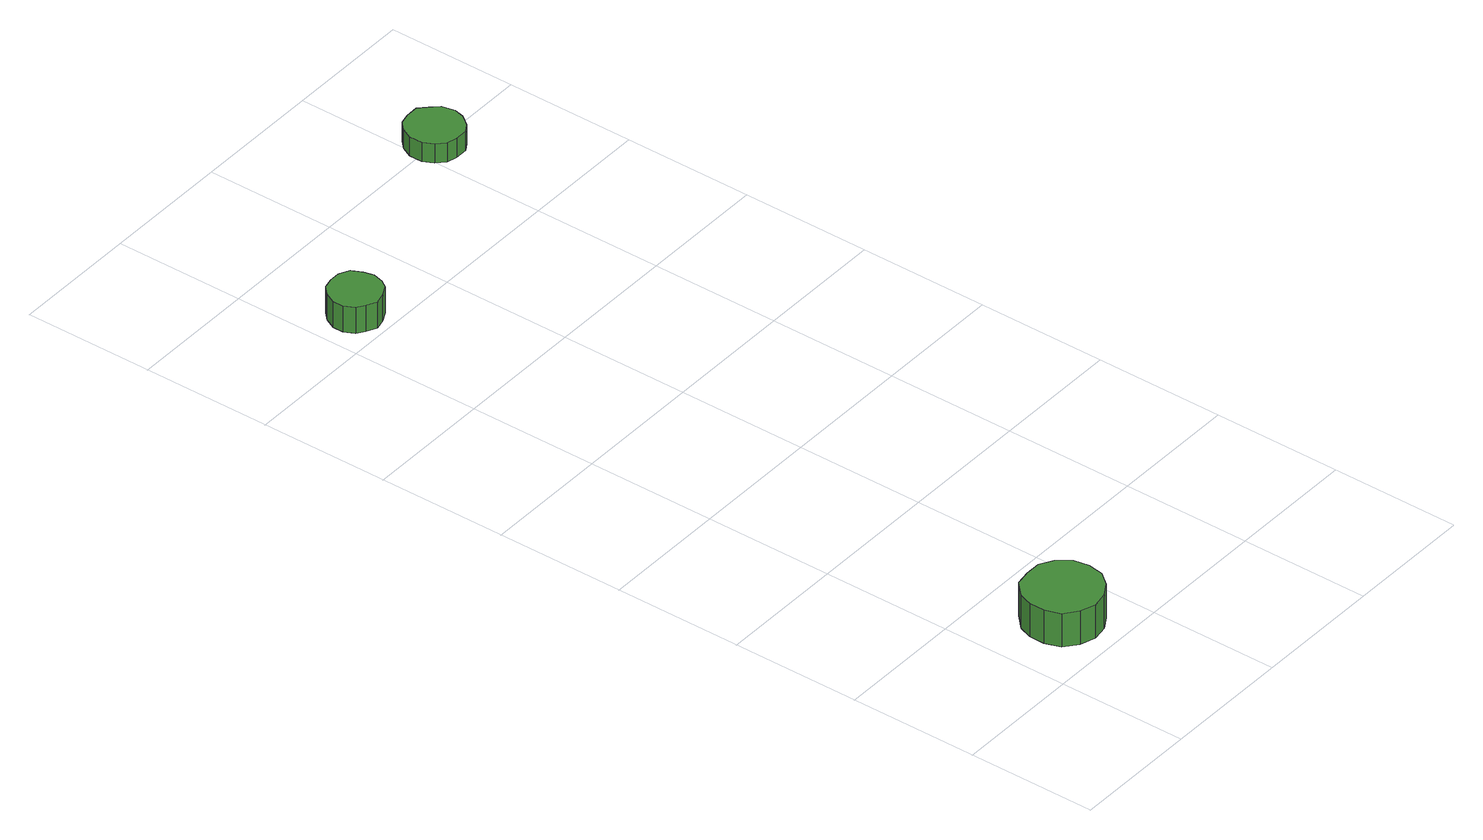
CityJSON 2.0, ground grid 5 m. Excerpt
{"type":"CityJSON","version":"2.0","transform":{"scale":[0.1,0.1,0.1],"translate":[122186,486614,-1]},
"CityObjects":{
"tree1":{"type":"SolitaryVegetationObject","attributes":{"function":"something"},"geometry":[{"type":"MultiSurface","lod":"1","boundaries":[[[0,1,2,3,4,5,6,7,8,9,10,11,12,13,14]],[[15,16,17,18,19,20,21,22,23,24,25,26,27,28,29]],[[0,29,28,1]],[[1,28,27,2]],[[2,27,26,3]],[[3,26,25,4]],[[4,25,24,5]],[[5,24,23,6]],[[6,23,22,7]],[[7,22,21,8]],[[8,21,20,9]],[[9,20,19,10]],[[10,19,18,11]],[[11,18,17,12]],[[12,17,16,13]],[[13,16,15,14]],[[14,15,29,0]]]}]},
"tree2":{"type":"SolitaryVegetationObject","attributes":{"function":"something"},"geometry":[{"type":"MultiSurface","lod":"1","boundaries":[[[30,31,32,33,34,35,36,37,38,39,40,41,42,43,44]],[[45,46,47,48,49,50,51,52,53,54,55,56,57,58,59]],[[30,59,58,31]],[[31,58,57,32]],[[32,57,56,33]],[[33,56,55,34]],[[34,55,54,35]],[[35,54,53,36]],[[36,53,52,37]],[[37,52,51,38]],[[38,51,50,39]],[[39,50,49,40]],[[40,49,48,41]],[[41,48,47,42]],[[42,47,46,43]],[[43,46,45,44]],[[44,45,59,30]]]}]},
"tree3":{"type":"SolitaryVegetationObject","attributes":{"function":"something"},"geometry":[{"type":"MultiSurface","lod":"1","boundaries":[[[60,61,62,63,64,65,66,67,68,69,70,71,72,73,74]],[[75,76,77,78,79,80,81,82,83,84,85,86,87,88,89]],[[60,89,88,61]],[[61,88,87,62]],[[62,87,86,63]],[[63,86,85,64]],[[64,85,84,65]],[[65,84,83,66]],[[66,83,82,67]],[[67,82,81,68]],[[68,81,80,69]],[[69,80,79,70]],[[70,79,78,71]],[[71,78,77,72]],[[72,77,76,73]],[[73,76,75,74]],[[74,75,89,60]]]}]},
"tree4":{"type":"SolitaryVegetationObject","attributes":{"function":"something"}}
},
"vertices":[
[43,22,21],[42,28,21],[38,33,21],[33,36,21],[27,36,21],[21,35,21],[16,30,21],[14,25,21],[14,19,21],[16,13,21],[21,9,21],[27,7,21],[33,8,21],[38,11,21],[42,16,21],[42,16,7],[38,11,7],[33,8,7],[27,7,7],[21,9,7],[16,13,7],[14,19,7],[14,25,7],[16,30,7],[21,35,7],[27,36,7],[33,36,7],[38,33,7],[42,28,7],[43,22,7],
[27,313,18],[26,317,18],[24,321,18],[20,323,18],[16,323,18],[12,322,18],[9,319,18],[7,315,18],[7,311,18],[9,307,18],[12,305,18],[16,303,18],[20,304,18],[24,306,18],[26,309,18],[26,309,7],[24,306,7],[20,304,7],[16,303,7],[12,305,7],[9,307,7],[7,311,7],[7,315,7],[9,319,7],[12,322,7],[16,323,7],[20,323,7],[24,321,7],[26,317,7],[27,313,7],
[118,349,16],[117,354,16],[114,357,16],[111,360,16],[106,360,16],[102,359,16],[99,356,16],[97,352,16],[97,347,16],[99,343,16],[102,340,16],[106,339,16],[111,339,16],[114,341,16],[117,345,16],[117,345,8],[114,341,8],[111,339,8],[106,339,8],[102,340,8],[99,343,8],[97,347,8],[97,352,8],[99,356,8],[102,359,8],[106,360,8],[111,360,8],[114,357,8],[117,354,8],[118,349,8]
]}
